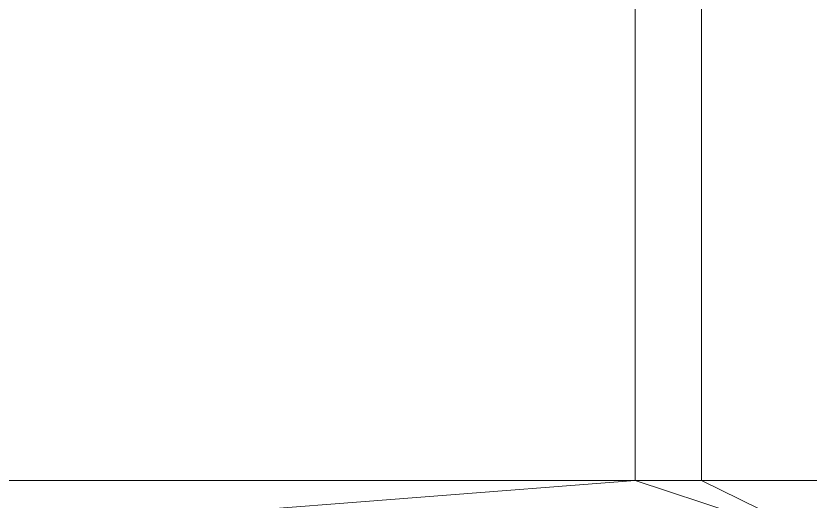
# Model space of a CAD drawing. Header units: millimetres. Extents: x 11098 to 33953, y -10594 to 3707.
# Drawn here: x 20725 to 26224, y -3819 to -461 of the extents above; entities that cross this region are included whole.
import ezdxf

# ---------------------------------------------------------------- set-up
doc = ezdxf.new("R2010")
doc.units = ezdxf.units.MM
doc.layers.add('A-WALL', color=113, linetype='Continuous', lineweight=9)

msp = doc.modelspace()

# ---------------------------------------------------------------- meshes
at = {"layer": 'A-WALL'}
mesh = msp.add_polyface(dxfattribs=at)
corners = [(25013, 879.3, 4000), (25013, 879.3), (25013, 498.8), (25013, 498.8, 2135), (25013, -386.2, 2135), (25013, -386.2), (25013, -3677), (25013, -3677, 4000)]
mesh.append_faces([[corners[k] for k in face] for face in [(0, 3, 4, 7)]], dxfattribs={"vtx0": -1, "vtx2": -1})
mesh.append_faces([[corners[k] for k in face] for face in [(1, 2, 3, 0)]], dxfattribs={"vtx2": -1})
mesh.append_faces([[corners[k] for k in face] for face in [(4, 5, 6, 7)]], dxfattribs={"vtx3": -1})
mesh = msp.add_polyface(dxfattribs=at)
corners = [(25013, 879.3), (25473, 879.3), (25473, 498.8), (25013, 498.8), (25473, -3677), (25013, -3677), (25013, -386.2), (25473, -386.2)]
mesh.append_faces([[corners[k] for k in face] for face in [(1, 2, 3, 0), (6, 7, 4, 5)]])
mesh = msp.add_polyface(dxfattribs=at)
corners = [(25473, -3677, 4000), (25473, 879.3, 4000), (25013, 879.3, 4000), (25013, -3677, 4000)]
mesh.append_faces([[corners[k] for k in face] for face in [(0, 1, 2, 3)]])
mesh = msp.add_polyface(dxfattribs=at)
corners = [(25473, 879.3), (25473, 879.3, 4000), (25473, -3677, 4000), (25473, -3677), (25473, -386.2), (25473, -386.2, 2135), (25473, 498.8, 2135), (25473, 498.8)]
mesh.append_faces([[corners[k] for k in face] for face in [(6, 1, 5)]], dxfattribs={"vtx0": -1, "vtx1": -1})
mesh.append_faces([[corners[k] for k in face] for face in [(5, 1, 2, 3)]], dxfattribs={"vtx0": -1, "vtx3": -1})
mesh.append_faces([[corners[k] for k in face] for face in [(3, 4, 5)]], dxfattribs={"vtx2": -1})
mesh.append_faces([[corners[k] for k in face] for face in [(6, 7, 0, 1)]], dxfattribs={"vtx3": -1})
mesh = msp.add_polyface(dxfattribs=at)
corners = [(32507, -3677), (32507, -4137), (31004, -4137), (30544, -4137), (26871, -4137), (26411, -4137), (19532.9, -4137), (19072.9, -4137), (17614.2, -4137), (17614.2, -3677), (25013, -3677), (25473, -3677), (26413, -3677), (26873, -3677), (31698.2, -3677), (32158.2, -3677), (11579.8, -4137), (11580.3, -3677), (16729.2, -3677), (16729.2, -4137)]
mesh.append_faces([[corners[k] for k in face] for face in [(19, 16, 17, 18)]])
mesh.append_faces([[corners[k] for k in face] for face in [(9, 6, 7, 8), (1, 14, 15, 0)]], dxfattribs={"vtx0": -1})
mesh.append_faces([[corners[k] for k in face] for face in [(12, 4, 5, 11), (13, 3, 4, 12), (10, 5, 6, 9), (5, 10, 11)]], dxfattribs={"vtx0": -1, "vtx2": -1})
mesh.append_faces([[corners[k] for k in face] for face in [(2, 3, 14, 1), (13, 14, 3)]], dxfattribs={"vtx1": -1, "vtx2": -1})
mesh = msp.add_polyface(dxfattribs=at)
corners = [(11579.8, -4137, 4000), (19072.9, -4137, 4000), (19532.9, -4137, 4000), (26411, -4137, 4000), (26871, -4137, 4000), (30544, -4137, 4000), (31004, -4137, 4000), (32507, -4137, 4000), (32507, -3677, 4000), (32158.2, -3677, 4000), (31698.2, -3677, 4000), (26873, -3677, 4000), (26413, -3677, 4000), (25473, -3677, 4000), (25013, -3677, 4000), (11580.3, -3677, 4000)]
mesh.append_faces([[corners[k] for k in face] for face in [(11, 4, 5, 10), (12, 3, 4, 11)]], dxfattribs={"vtx0": -1, "vtx2": -1})
mesh.append_faces([[corners[k] for k in face] for face in [(10, 5, 6, 7)]], dxfattribs={"vtx0": -1, "vtx3": -1})
mesh.append_faces([[corners[k] for k in face] for face in [(9, 10, 7, 8)]], dxfattribs={"vtx1": -1})
mesh.append_faces([[corners[k] for k in face] for face in [(2, 3, 14, 1), (13, 14, 3, 12)]], dxfattribs={"vtx1": -1, "vtx2": -1})
mesh.append_faces([[corners[k] for k in face] for face in [(15, 0, 1, 14)]], dxfattribs={"vtx2": -1})
mesh = msp.add_polyface(dxfattribs=at)
corners = [(32507, -3677, 4000), (32507, -3677), (32158.2, -3677), (31698.2, -3677), (26873, -3677), (26413, -3677), (25473, -3677), (25013, -3677), (17614.2, -3677), (17614.2, -3677, 2135), (16729.2, -3677, 2135), (16729.2, -3677), (11580.3, -3677), (11580.3, -3677, 4000), (25013, -3677, 4000), (25473, -3677, 4000), (26413, -3677, 4000), (26873, -3677, 4000), (31698.2, -3677, 4000), (32158.2, -3677, 4000)]
mesh.append_faces([[corners[k] for k in face] for face in [(1, 2, 19, 0)]], dxfattribs={"vtx1": -1})
mesh.append_faces([[corners[k] for k in face] for face in [(3, 4, 17, 18), (2, 3, 18, 19), (4, 5, 16, 17), (15, 16, 5, 6), (6, 7, 14, 15), (9, 10, 13, 14)]], dxfattribs={"vtx1": -1, "vtx3": -1})
mesh.append_faces([[corners[k] for k in face] for face in [(7, 8, 9, 14)]], dxfattribs={"vtx2": -1, "vtx3": -1})
mesh.append_faces([[corners[k] for k in face] for face in [(10, 11, 12, 13)]], dxfattribs={"vtx3": -1})
mesh = msp.add_polyface(dxfattribs=at)
corners = [(25473, -3677), (25473, -3677, 4000), (25013, -3677, 4000), (25013, -3677)]
mesh.append_faces([[corners[k] for k in face] for face in [(3, 0, 1, 2)]])

doc.saveas('drawing.dxf')
